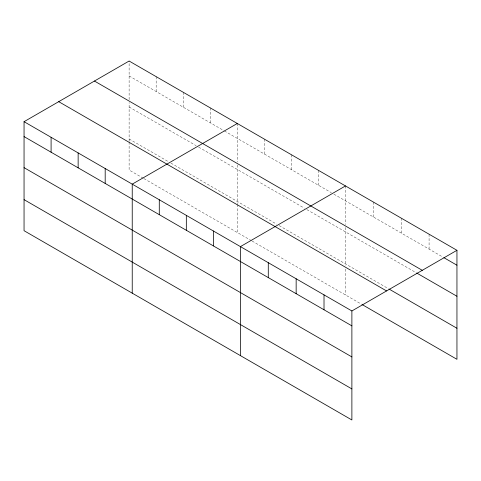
<?xml version="1.0" encoding="UTF-8"?>
<svg xmlns="http://www.w3.org/2000/svg" width="481" height="481" viewBox="0 0 481 481"><rect width="100%" height="100%" fill="white"/><g stroke="black" fill="none" stroke-linecap="round" stroke-linejoin="round"><path stroke-width="0.36" stroke-dasharray="2.4 1.8" d="M129.118 141.204L129.118 102.555M129.118 99.597L129.118 61.027M129.118 75.932L223.779 130.585M224.423 130.958L331.319 192.677M333.898 194.162L443.344 257.347M129.118 106.992L196.092 145.653M198.665 147.144L304.275 208.117M306.848 209.602L416.125 272.691M129.118 138.985L168.398 161.664M170.977 163.149L276.587 224.122M279.16 225.613L388.257 288.6M143.284 178.223L129.118 170.04L129.118 141.943M143.927 178.595L251.467 240.68M252.116 241.053L361.688 304.317M429.082 234.211L429.082 249.116M401.22 218.121L401.22 233.032M373.352 202.032L373.352 216.943M345.484 185.943L345.484 224.513M345.484 227.471L345.484 265.386M345.484 269.083L345.484 294.961M318.44 170.328L318.44 185.239M291.396 154.714L291.396 169.625M264.352 139.099L264.352 154.01M237.301 123.485L237.301 162.055M237.301 165.013L237.301 203.661M237.301 204.401L237.301 232.503M210.257 107.87L210.257 122.781M183.213 92.256L183.213 107.167M156.163 76.641L156.163 91.552"/><path stroke-width="0.72" d="M24.05 121.687L351.882 310.96L351.882 419.973L24.05 230.7L24.05 121.687L129.118 61.027L456.95 250.3L456.95 359.313L362.337 304.689M237.301 123.485L132.233 184.145L132.233 293.163M345.484 185.943L240.422 246.609L240.422 355.621M351.882 310.96L456.95 250.3M443.987 257.726L456.95 265.205M94.444 81.042L422.276 270.316M416.774 273.064L456.95 296.26M388.907 288.973L456.95 328.258M58.724 101.671L386.556 290.939M24.05 136.598L351.882 325.865M24.05 167.653L351.882 356.92M24.05 199.645L351.882 388.919M324.014 294.871L324.014 309.776M296.152 278.782L296.152 293.693M268.284 262.692L268.284 277.603M213.372 230.988L213.372 245.899M186.327 215.374L186.327 230.285M159.283 199.759L159.283 214.67M105.189 168.53L105.189 183.441M78.144 152.916L78.144 167.827M51.094 137.301L51.094 152.212"/></g></svg>
